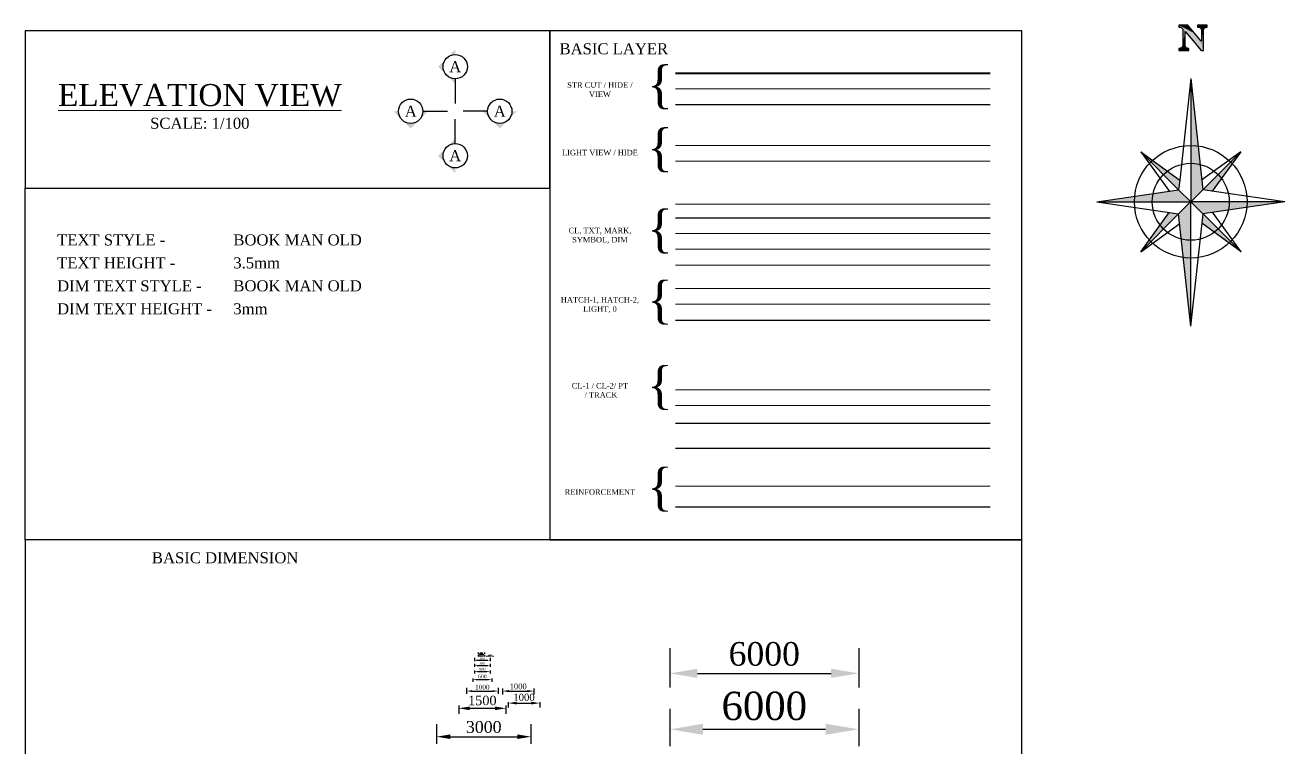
# Model space of a CAD drawing. Extents: x 937 to 40971, y -14535 to 27974.
# Drawn here: x 937 to 40971, y 5052 to 27974 of the extents above; entities that cross this region are included whole.
import ezdxf
from ezdxf.enums import TextEntityAlignment as Align

# ---------------------------------------------------------------- set-up
doc = ezdxf.new("R2010")
doc.units = 0
doc.linetypes.add('CENTER', pattern=[23, 20, -1.5, 0, -1.5])
doc.linetypes.add('DASHED2', pattern=[4.5, 3, -1.5])
doc.layers.get('0').update_dxf_attribs({"linetype": 'CONTINUOUS'})
doc.layers.get('Defpoints').update_dxf_attribs({"linetype": 'CONTINUOUS'})
for name, color, linetype, lineweight in [('C-L-2', 130, 'CENTER', 20), ('DIM', 255, 'CONTINUOUS', 15), ('HATCH-1', 8, 'CONTINUOUS', 9), ('LEADER', 10, 'CONTINUOUS', 5), ('LIGHT-HIDE', 153, 'DASHED2', 9), ('LIGHT-VIEW', 153, 'CONTINUOUS', 9), ('PT-CABLE', 241, 'CONTINUOUS', 18), ('REINF-DOTTED', 50, 'DASHED2', 20), ('REINFORCEMENT', 90, 'CONTINUOUS', 30), ('STR-CUT', 130, 'CONTINUOUS', 40), ('STR-HIDE', 50, 'DASHED2', 20), ('STR-VIEW', 90, 'CONTINUOUS', 30), ('SYMBOL', 153, 'CONTINUOUS', 25), ('TEXT', 7, 'CONTINUOUS', 20), ('TITLE-BLOCK', 7, 'CONTINUOUS', 25), ('TRACK', 7, 'CONTINUOUS', 25), ('℄ LINE', 10, 'CENTER', 5)]:
    doc.layers.add(name, color=color, linetype=linetype, lineweight=lineweight)
doc.layers.add('HATCH-2', color=7, linetype='CONTINUOUS', lineweight=9, true_color=0xa1a1a1)
doc.layers.add('XREFS', color=7, linetype='CONTINUOUS')
doc.styles.get("Standard").update_dxf_attribs({"font": 'BOOKOS.TTF'})
doc.dimstyles.new('DIM - 1', dxfattribs={"dimtxt": 3, "dimasz": 3.5, "dimexe": 1.8, "dimexo": 3, "dimgap": 0.9, "dimtad": 1, "dimdec": 0, "dimlfac": -1, "dimzin": 0, "dimdsep": 46, "dimtxsty": 'Standard', "dimcen": 0.09, "dimclrd": 10, "dimclre": 10, "dimclrt": 255, "dimadec": 0, "dimazin": 0, "dimtfac": 1, "dimtdec": 0, "dimtix": 1, "dimtmove": 2, "dimatfit": 3, "dimfxl": 1, "dimtolj": 1, "dimtzin": 0, "dimarcsym": 0})
doc.dimstyles.new('DIM - 10', dxfattribs={"dimscale": 10, "dimtxt": 3, "dimasz": 3.5, "dimexe": 1.8, "dimexo": 3, "dimgap": 0.9, "dimtad": 1, "dimdec": 0, "dimlfac": -1, "dimzin": 0, "dimdsep": 46, "dimtxsty": 'Standard', "dimcen": 0.09, "dimclrd": 10, "dimclre": 10, "dimclrt": 255, "dimadec": 0, "dimazin": 0, "dimtfac": 1, "dimtdec": 0, "dimtix": 1, "dimtmove": 2, "dimatfit": 3, "dimfxl": 1, "dimtolj": 1, "dimtzin": 0, "dimarcsym": 0})
doc.dimstyles.new('DIM - 100', dxfattribs={"dimscale": 100, "dimtxt": 3, "dimasz": 3.5, "dimexe": 1.8, "dimexo": 3, "dimgap": 0.9, "dimtad": 1, "dimdec": 0, "dimlfac": -1, "dimzin": 0, "dimdsep": 46, "dimtxsty": 'Standard', "dimcen": 0.09, "dimclrd": 10, "dimclre": 10, "dimclrt": 255, "dimadec": 0, "dimazin": 0, "dimtfac": 1, "dimtdec": 0, "dimtix": 1, "dimtmove": 2, "dimatfit": 3, "dimfxl": 1, "dimtolj": 1, "dimtzin": 0, "dimarcsym": 0})
doc.dimstyles.new('DIM - 125', dxfattribs={"dimscale": 125, "dimtxt": 3, "dimasz": 3.5, "dimexe": 1.8, "dimexo": 3, "dimgap": 0.9, "dimtad": 1, "dimdec": 0, "dimlfac": -1, "dimzin": 0, "dimdsep": 46, "dimtxsty": 'Standard', "dimcen": 0.09, "dimclrd": 10, "dimclre": 10, "dimclrt": 255, "dimadec": 0, "dimazin": 0, "dimtfac": 1, "dimtdec": 0, "dimtix": 1, "dimtmove": 2, "dimatfit": 3, "dimfxl": 1, "dimtolj": 1, "dimtzin": 0, "dimarcsym": 0})
doc.dimstyles.new('DIM - 15', dxfattribs={"dimscale": 15, "dimtxt": 3, "dimasz": 3.5, "dimexe": 1.8, "dimexo": 3, "dimgap": 0.9, "dimtad": 1, "dimdec": 0, "dimlfac": -1, "dimzin": 0, "dimdsep": 46, "dimtxsty": 'Standard', "dimcen": 0.09, "dimclrd": 10, "dimclre": 10, "dimclrt": 255, "dimadec": 0, "dimazin": 0, "dimtfac": 1, "dimtdec": 0, "dimtix": 1, "dimtmove": 2, "dimatfit": 3, "dimfxl": 1, "dimtolj": 1, "dimtzin": 0, "dimarcsym": 0})
doc.dimstyles.new('DIM - 20', dxfattribs={"dimscale": 20, "dimtxt": 3, "dimasz": 3.5, "dimexe": 1.8, "dimexo": 3, "dimgap": 0.9, "dimtad": 1, "dimdec": 0, "dimlfac": -1, "dimzin": 0, "dimdsep": 46, "dimtxsty": 'Standard', "dimcen": 0.09, "dimclrd": 10, "dimclre": 10, "dimclrt": 255, "dimadec": 0, "dimazin": 0, "dimtfac": 1, "dimtdec": 0, "dimtix": 1, "dimtmove": 2, "dimatfit": 3, "dimfxl": 1, "dimtolj": 1, "dimtzin": 0, "dimarcsym": 0})
doc.dimstyles.new('DIM - 25', dxfattribs={"dimscale": 25, "dimtxt": 3, "dimasz": 3.5, "dimexe": 1.8, "dimexo": 3, "dimgap": 0.9, "dimtad": 1, "dimdec": 0, "dimlfac": -1, "dimzin": 0, "dimdsep": 46, "dimtxsty": 'Standard', "dimcen": 0.09, "dimclrd": 10, "dimclre": 10, "dimclrt": 255, "dimadec": 0, "dimazin": 0, "dimtfac": 1, "dimtdec": 0, "dimtix": 1, "dimtmove": 2, "dimatfit": 3, "dimfxl": 1, "dimtolj": 1, "dimtzin": 0, "dimarcsym": 0})
doc.dimstyles.new('DIM - 250', dxfattribs={"dimscale": 250, "dimtxt": 3, "dimasz": 3.5, "dimexe": 1.8, "dimexo": 3, "dimgap": 0.9, "dimtad": 1, "dimdec": 0, "dimlfac": -1, "dimzin": 0, "dimdsep": 46, "dimtxsty": 'Standard', "dimcen": 0.09, "dimclrd": 10, "dimclre": 10, "dimclrt": 255, "dimadec": 0, "dimazin": 0, "dimtfac": 1, "dimtdec": 0, "dimtix": 1, "dimtmove": 2, "dimatfit": 3, "dimfxl": 1, "dimtolj": 1, "dimtzin": 0, "dimarcsym": 0})
doc.dimstyles.new('DIM - 30', dxfattribs={"dimscale": 30, "dimtxt": 3, "dimasz": 3.5, "dimexe": 1.8, "dimexo": 3, "dimgap": 0.9, "dimtad": 1, "dimdec": 0, "dimlfac": -1, "dimzin": 0, "dimdsep": 46, "dimtxsty": 'Standard', "dimcen": 0.09, "dimclrd": 10, "dimclre": 10, "dimclrt": 255, "dimadec": 0, "dimazin": 0, "dimtfac": 1, "dimtdec": 0, "dimtix": 1, "dimtmove": 2, "dimatfit": 3, "dimfxl": 1, "dimtolj": 1, "dimtzin": 0, "dimarcsym": 0})
doc.dimstyles.new('DIM - 300', dxfattribs={"dimscale": 300, "dimtxt": 3, "dimasz": 3.5, "dimexe": 1.8, "dimexo": 3, "dimgap": 0.9, "dimtad": 1, "dimdec": 0, "dimlfac": -1, "dimzin": 0, "dimdsep": 46, "dimtxsty": 'Standard', "dimcen": 0.09, "dimclrd": 10, "dimclre": 10, "dimclrt": 255, "dimadec": 0, "dimazin": 0, "dimtfac": 1, "dimtdec": 0, "dimtix": 1, "dimtmove": 2, "dimatfit": 3, "dimfxl": 1, "dimtolj": 1, "dimtzin": 0, "dimarcsym": 0})
doc.dimstyles.new('DIM - 40', dxfattribs={"dimscale": 40, "dimtxt": 3, "dimasz": 3.5, "dimexe": 1.8, "dimexo": 3, "dimgap": 0.9, "dimtad": 1, "dimdec": 0, "dimlfac": -1, "dimzin": 0, "dimdsep": 46, "dimtxsty": 'Standard', "dimcen": 0.09, "dimclrd": 10, "dimclre": 10, "dimclrt": 255, "dimadec": 0, "dimazin": 0, "dimtfac": 1, "dimtdec": 0, "dimtix": 1, "dimtmove": 2, "dimatfit": 3, "dimfxl": 1, "dimtolj": 1, "dimtzin": 0, "dimarcsym": 0})
doc.dimstyles.new('DIM - 5', dxfattribs={"dimscale": 5, "dimtxt": 3, "dimasz": 3.5, "dimexe": 1.8, "dimexo": 3, "dimgap": 0.9, "dimtad": 1, "dimdec": 0, "dimlfac": -1, "dimzin": 0, "dimdsep": 46, "dimtxsty": 'Standard', "dimcen": 0.09, "dimclrd": 10, "dimclre": 10, "dimclrt": 255, "dimadec": 0, "dimazin": 0, "dimtfac": 1, "dimtdec": 0, "dimtix": 1, "dimtmove": 2, "dimatfit": 3, "dimfxl": 1, "dimtolj": 1, "dimtzin": 0, "dimarcsym": 0})
doc.dimstyles.new('DIM - 50', dxfattribs={"dimscale": 50, "dimtxt": 3, "dimasz": 3.5, "dimexe": 1.8, "dimexo": 3, "dimgap": 0.9, "dimtad": 1, "dimdec": 0, "dimlfac": -1, "dimzin": 0, "dimdsep": 46, "dimtxsty": 'Standard', "dimcen": 0.09, "dimclrd": 10, "dimclre": 10, "dimclrt": 255, "dimadec": 0, "dimazin": 0, "dimtfac": 1, "dimtdec": 0, "dimtix": 1, "dimtmove": 2, "dimatfit": 3, "dimfxl": 1, "dimtolj": 1, "dimtzin": 0, "dimarcsym": 0})
doc.dimstyles.new('DIM - 60', dxfattribs={"dimscale": 60, "dimtxt": 3, "dimasz": 3.5, "dimexe": 1.8, "dimexo": 3, "dimgap": 0.9, "dimtad": 1, "dimdec": 0, "dimlfac": -1, "dimzin": 0, "dimdsep": 46, "dimtxsty": 'Standard', "dimcen": 0.09, "dimclrd": 10, "dimclre": 10, "dimclrt": 255, "dimadec": 0, "dimazin": 0, "dimtfac": 1, "dimtdec": 0, "dimtix": 1, "dimtmove": 2, "dimatfit": 3, "dimfxl": 1, "dimtolj": 1, "dimtzin": 0, "dimarcsym": 0})
doc.dimstyles.new('DIM - 75', dxfattribs={"dimscale": 75, "dimtxt": 3, "dimasz": 3.5, "dimexe": 1.8, "dimexo": 3, "dimgap": 0.9, "dimtad": 1, "dimdec": 0, "dimlfac": -1, "dimzin": 0, "dimdsep": 46, "dimtxsty": 'Standard', "dimcen": 0.09, "dimclrd": 10, "dimclre": 10, "dimclrt": 255, "dimadec": 0, "dimazin": 0, "dimtfac": 1, "dimtdec": 0, "dimtix": 1, "dimtmove": 2, "dimatfit": 3, "dimfxl": 1, "dimtolj": 1, "dimtzin": 0, "dimarcsym": 0})

# ---------------------------------------------------------------- blocks, each defined once
blk = doc.blocks.new('TItre_view')
at = {"layer": 'TEXT'}
for tag, height, p in [('$NO', 6, (0, 0)), ('$SCALE', 3, (0, -4.478168643261142))]:
    blk.add_attdef(tag, text='', height=height, dxfattribs=at).set_placement(p, align=Align.BOTTOM_CENTER)
blk = doc.blocks.new('$NORD SYML')
at = {"layer": 'SYMBOL', "color": 0}
for p, q in [((-0.151120091970646, 2.243830729468351), (-0.1511200919702527, 2.218838940468841)), ((-0.0392605977864867, 2.243830729469547), (-0.151120091970646, 2.243830729468351)), ((0.04610585830299838, 2.142393468235563), (-0.0392605977864867, 2.243830729469547)), ((0.2094795932289567, 2.243830729466792), (0.08437357999522001, 2.243830729466552)), ((0.08437357999522001, 2.243830729466552), (0.08437357999561312, 2.218838940467042)), ((0.2094795932293498, 2.218838940467282), (0.2094795932289567, 2.243830729466792)), ((-0.1511200919702527, 2.218838940468841), (-0.1231552184242685, 2.214428624765062)), ((-0.1231552184242685, 2.214428624765062), (-0.1010776866762991, 2.195317256703471)), ((-0.1010776866762991, 2.195317256703471), (-0.1010776866753724, 1.995382944702007)), ((-0.07311281313146348, 1.983622102816138), (-0.07311281313192283, 2.164445046756862)), ((-0.07311281313192283, 2.164445046756862), (-0.07016914223008142, 2.16444504675795)), ((-0.07016914223008142, 2.16444504675795), (0.02844383290163099, 2.045366522697047)), ((0.1314723143902646, 2.040956206996198), (0.04610585830299838, 2.142393468235563)), ((0.08437357999561312, 2.218838940467042), (0.1049792762935213, 2.217368835230399)), ((0.1049792762935213, 2.217368835230399), (0.1241131371417615, 2.208548203819193)), ((0.1241131371417615, 2.208548203819193), (0.134415985289673, 2.185026520055577)), ((0.134415985289673, 2.185026520055577), (0.1344159852894156, 2.040956206998396)), ((0.1623808588357314, 2.186496625290569), (0.1653245297347758, 2.196787361938861)), ((0.1623808588357302, 1.920407577693349), (0.1623808588357314, 2.186496625290569)), ((0.1653245297347758, 2.196787361938861), (0.1785710487818482, 2.211488414285942)), ((0.1785710487818482, 2.211488414285942), (0.2094795932293498, 2.218838940467282)), ((-0.1290425602230065, 1.951279787639322), (-0.1525919274203571, 1.948339577172934)), ((-0.1525919274203571, 1.948339577172934), (-0.1525919274194918, 1.923347788166934)), ((-0.1525919274194918, 1.923347788166934), (-0.02454224328660421, 1.923347788169372)), ((-0.1128523702744215, 1.958630313817273), (-0.1290425602230065, 1.951279787639322)), ((-0.1054931930263776, 1.971861260935001), (-0.1128523702744215, 1.958630313817273)), ((-0.1010776866753724, 1.995382944702007), (-0.1054931930263776, 1.971861260935001)), ((-0.06280996498355167, 1.960100419052523), (-0.07311281313146348, 1.983622102816138)), ((-0.04514793958734158, 1.951279787638083), (-0.06280996498355167, 1.960100419052523)), ((-0.02454224328968815, 1.948339577169992), (-0.04514793958734158, 1.951279787638083)), ((-0.02454224328660421, 1.923347788169372), (-0.02454224328968815, 1.948339577169992)), ((0.02844383290163099, 2.045366522697047), (0.128528643488064, 1.92628799863827)), ((0.128528643488064, 1.92628799863827), (0.1344159852894543, 1.920407577696295)), ((0.1344159852894156, 2.040956206998396), (0.1314723143902646, 2.040956206996198)), ((0.1344159852894543, 1.920407577696295), (0.1623808588357302, 1.920407577693349)), ((1.272493221904369e-12, 1.564787786019764), (-0.1405810750530255, 0.2758634997174564)), ((1.272493221904369e-12, 1.564787786019764), (0.1539028737574736, 0.1537219534107987)), ((1.272493221904369e-12, 1.564787786019764), (0, 0)), ((-0.6357007391154141, 0.6349534418697494), (-0.1379106996131785, 0.273926786169211)), ((-0.635700739122542, 0.6349534418600961), (-0.2702531983489188, 0.131544449202152)), ((-0.1539028737546674, 0.1537219534119384), (-0.635700739122542, 0.6349534418600961)), ((0.6357007391190955, 0.6349534418684243), (0.1379106996166467, 0.2739267861659094)), ((0.1539028737574736, 0.1537219534107987), (0.6357007391276397, 0.634953441858606)), ((0.6357007391276397, 0.634953441858606), (0.2735361996101726, 0.1360668283969854)), ((-0.1405810750530255, 0.2758634997174564), (-0.1539028737573581, 0.1537219534130475)), ((-1.195541974464376, -1.222133505507373e-13), (-0.1539028737573581, 0.1537219534130475)), ((-1.195541974464376, -1.222133505507373e-13), (0, 0)), ((-0.9603777145187313, 2.451194802688406e-12), (0, 0)), ((1.27267085758831e-12, 0.005029084429774854), (-0.1555756189180462, -0.1534750947322539)), ((0, 0), (-0.1539028737573581, 0.1537219534130475)), ((0, 0), (0.1539028737574736, 0.1537219534107987)), ((1.195541974461685, 1.231015289704374e-12), (0, 0)), ((0, 0), (0.1539028737573579, -0.1537219534130479)), ((5.432987393305666e-13, -1.579877571055033), (0, 0)), ((1.195541974461685, 1.231015289704374e-12), (0.1539028737574736, 0.1537219534107987)), ((-1.195541974461685, -1.231370561072254e-12), (-0.1539028737596921, -0.1537219534161803)), ((-0.6357007391249492, -0.6349534418597156), (-0.2735361996074819, -0.1360668283980953)), ((-0.1539028737547828, -0.1537219534119084), (-0.6357007391249492, -0.6349534418597156)), ((5.432987393305666e-13, -1.579877571055033), (-0.1555756189180462, -0.1534750947322539)), ((5.432987393305666e-13, -1.579877571055033), (0.155575618916497, -0.1534750947352078)), ((1.195541974462157, -5.259437330096261e-12), (0.1539028737573579, -0.1537219534130479)), ((0.1594284971858411, -0.1537219534167971), (0.6412263625537157, -0.6349534418649551)), ((0.6412263625537157, -0.6349534418649551), (0.275778821782311, -0.1315444492016296)), ((-0.635700739116405, -0.6349534418695342), (-0.1379106996161747, -0.2739267861724006)), ((0.6412263625465877, -0.6349534418746084), (0.1425113020571749, -0.2732559064695689))]:
    blk.add_line(p, q, dxfattribs=at)
for major_axis, ratio, start_param, end_param in [((0.7426294397621487, -3.813416752279383e-09), 0.9988244511510356, 5.137484659911706e-09, 6.283185312317071), ((0.7160256095561932, -2.339814000994059e-09), 0.998824451151118, 3.267947690233086e-09, 6.283185310447534), ((0.5165572934167186, -7.652165633188095e-10), 0.9988244511432299, 1.474100175258286e-09, 6.283185308653686)]:
    blk.add_ellipse((0, 0), major_axis=major_axis, ratio=ratio, start_param=start_param, end_param=end_param, dxfattribs=at)
blk.add_ellipse((0, 0), major_axis=(0.4899534632107636, -4.191986792317943e-10), ratio=0.9988244511451898, dxfattribs=at)
for points in [[(-0.151120091970646, 2.243830729468351), (-0.1511200919702527, 2.218838940468841), (-0.151120091970646, 2.243830729468351)], [(-0.1511200919702527, 2.218838940468841), (-0.1231552184242685, 2.214428624765062), (-0.151120091970646, 2.243830729468351)], [(-0.1231552184242685, 2.214428624765062), (-0.1010776866762991, 2.195317256703471), (-0.151120091970646, 2.243830729468351)], [(-0.0392605977864867, 2.243830729469547), (-0.151120091970646, 2.243830729468351), (0.04610585830299838, 2.142393468235563)], [(0.04610585830299838, 2.142393468235563), (-0.151120091970646, 2.243830729468351), (0.1314723143902646, 2.040956206996198)], [(0.1314723143902646, 2.040956206996198), (-0.151120091970646, 2.243830729468351), (-0.1010776866762991, 2.195317256703471)], [(0.1049792762935213, 2.217368835230399), (0.1241131371417615, 2.208548203819193), (0.08437357999522001, 2.243830729466552)], [(0.08437357999561312, 2.218838940467042), (0.1049792762935213, 2.217368835230399), (0.08437357999522001, 2.243830729466552)], [(0.1785710487818482, 2.211488414285942), (0.08437357999522001, 2.243830729466552), (0.1653245297347758, 2.196787361938861)], [(0.08437357999522001, 2.243830729466552), (0.1241131371417615, 2.208548203819193), (0.1653245297347758, 2.196787361938861)], [(0.2094795932289567, 2.243830729466792), (0.08437357999522001, 2.243830729466552), (0.1785710487818482, 2.211488414285942)], [(0.2094795932293498, 2.218838940467282), (0.2094795932289567, 2.243830729466792), (0.1785710487818482, 2.211488414285942)], [(-0.07311281313192283, 2.164445046756862), (-0.07016914223008142, 2.16444504675795), (-0.1010776866762991, 2.195317256703471)], [(-0.07016914223008142, 2.16444504675795), (0.1314723143902646, 2.040956206996198), (-0.1010776866762991, 2.195317256703471)], [(-0.1010776866753724, 1.995382944702007), (-0.07311281313192283, 2.164445046756862), (-0.1010776866762991, 2.195317256703471)], [(-0.07311281313146348, 1.983622102816138), (-0.07311281313192283, 2.164445046756862), (-0.1010776866753724, 1.995382944702007)], [(0.02844383290163099, 2.045366522697047), (0.128528643488064, 1.92628799863827), (-0.07016914223008142, 2.16444504675795)], [(0.128528643488064, 1.92628799863827), (0.1344159852894543, 1.920407577696295), (-0.07016914223008142, 2.16444504675795)], [(0.1344159852894543, 1.920407577696295), (0.1623808588357302, 1.920407577693349), (-0.07016914223008142, 2.16444504675795)], [(0.1623808588357302, 1.920407577693349), (0.1314723143902646, 2.040956206996198), (-0.07016914223008142, 2.16444504675795)], [(0.1241131371417615, 2.208548203819193), (0.134415985289673, 2.185026520055577), (0.1653245297347758, 2.196787361938861)], [(0.1653245297347758, 2.196787361938861), (0.134415985289673, 2.185026520055577), (0.1623808588357314, 2.186496625290569)], [(0.134415985289673, 2.185026520055577), (0.1344159852894156, 2.040956206998396), (0.1623808588357314, 2.186496625290569)], [(0.1623808588357314, 2.186496625290569), (0.1344159852894156, 2.040956206998396), (0.1623808588357302, 1.920407577693349)], [(-0.1525919274203571, 1.948339577172934), (-0.1525919274194918, 1.923347788166934), (-0.1290425602230065, 1.951279787639322)], [(-0.1525919274194918, 1.923347788166934), (-0.02454224328660421, 1.923347788169372), (-0.1290425602230065, 1.951279787639322)], [(-0.04514793958734158, 1.951279787638083), (-0.06280996498355167, 1.960100419052523), (-0.1290425602230065, 1.951279787639322)], [(-0.1290425602230065, 1.951279787639322), (-0.06280996498355167, 1.960100419052523), (-0.1128523702744215, 1.958630313817273)], [(-0.02454224328968815, 1.948339577169992), (-0.04514793958734158, 1.951279787638083), (-0.1290425602230065, 1.951279787639322)], [(-0.02454224328660421, 1.923347788169372), (-0.02454224328968815, 1.948339577169992), (-0.1290425602230065, 1.951279787639322)], [(-0.06280996498355167, 1.960100419052523), (-0.07311281313146348, 1.983622102816138), (-0.1128523702744215, 1.958630313817273)], [(-0.1128523702744215, 1.958630313817273), (-0.07311281313146348, 1.983622102816138), (-0.1054931930263776, 1.971861260935001)], [(-0.1054931930263776, 1.971861260935001), (-0.07311281313146348, 1.983622102816138), (-0.1010776866753724, 1.995382944702007)], [(0.1344159852894156, 2.040956206998396), (0.1314723143902646, 2.040956206996198), (0.1623808588357302, 1.920407577693349)], [(1.272493221904369e-12, 1.564787786019764), (1.27267085758831e-12, 0.005029084429774854), (0.1539028737574736, 0.1537219534107987)], [(-0.635700739122542, 0.6349534418600961), (-0.1539028738504001, 0.1537219535080698), (-0.1405810750530255, 0.2758634997174564)], [(0.6357007391811693, 0.63495344191209), (0.1539028737574736, 0.1537219534107987), (0.2735361996101726, 0.1360668283969854)], [(-1.195541974485429, 2.261302256556519e-12), (-0.004936165889497256, -9.061196237780677e-13), (-0.1539028737573581, 0.1537219534130475)], [(1.730349197259784e-12, -0.005421797538947714), (0.155575618916497, -0.1534750947352078), (1.195541974461685, 1.231015289704374e-12)], [(-0.2735361996101727, -0.1360668283969859), (-0.6357007391806974, -0.6349534419185808), (-0.1553870119278583, -0.1552043469103179)], [(0.002762811716589919, -0.002759563899367201), (-0.1539028737547828, -0.1537219534119084), (5.432987393305666e-13, -1.579877571055033)], [(0.155575618916497, -0.1534750947352078), (0.1425113020571749, -0.2732559064695689), (0.6412263626071995, -0.6349534419184845)]]:
    blk.add_solid(points, dxfattribs=at)
blk = doc.blocks.new('*U4')
at = {"layer": 'SYMBOL'}
h = blk.add_hatch(color=256, dxfattribs=at)
h.paths.add_polyline_path([(1.053026760521485, 546.0305723850979), (1.05302676052131, 388.0524565716332, 0.1750673401534621), (-246.2534501217048, 298.724095502894)])
h.paths.add_polyline_path([(-296.6180419818299, 248.3595036428144, 0.3829495884590686), (-276.8740039652915, -268.2518641457805), (-545.0517068678892, -0.0741612431950986)])
h.paths.add_polyline_path([(1.053026760520451, -385.9464030505915), (1.053026760520273, -546.1788948715803), (-268.251864145765, -276.87400396528, 0.1948210613601604)])
blk.add_line((1.05302676052131, 387.7680267605247), (1.053026760522172, 1164.915295898802), dxfattribs=at)
blk.add_circle((4.03896783473158e-28, 7.174648137343065e-43), 386.715, dxfattribs=at)
at = {"layer": 'TEXT', "flags": 8}
blk.add_attdef('SECTION', text='', height=350, rotation=359.9999999999998, dxfattribs=at).set_placement((3.410605131648481e-13, -2.557953848736361e-13), align=Align.MIDDLE_CENTER)
blk = doc.blocks.new('*U5')
at = {"layer": 'SYMBOL'}
h = blk.add_hatch(color=256, dxfattribs=at)
h.paths.add_polyline_path([(1.053026760521176, -546.0305723850979), (1.05302676052109, -388.0524565716332, -0.1750673401534621), (-246.253450121705, -298.7240955028939)])
h.paths.add_polyline_path([(-296.6180419818301, -248.3595036428143, -0.3829495884590686), (-276.8740039652914, 268.2518641457807), (-545.0517068678892, 0.0741612431954074)])
h.paths.add_polyline_path([(1.05302676052067, 385.9464030505915), (1.053026760520582, 546.1788948715803), (-268.2518641457648, 276.8740039652801, -0.1948210613601604)])
blk.add_line((1.05302676052109, -387.7680267605247), (1.053026760521512, -1164.915295898802), dxfattribs=at)
blk.add_circle((2.669871217819286e-57, -1.61429583090219e-42), 386.715, dxfattribs=at)
at = {"layer": 'TEXT', "flags": 8}
blk.add_attdef('SECTION', text='', height=350, dxfattribs=at).set_placement((1.003584229390356, -2.842170943040401e-13), align=Align.MIDDLE_CENTER)
blk = doc.blocks.new('*U6')
at = {"layer": 'SYMBOL'}
h = blk.add_hatch(color=256, dxfattribs=at)
h.paths.add_polyline_path([(546.0305723850979, 1.053026760521297), (388.0524565716332, 1.053026760521176, -0.1750673401534621), (298.7240955028939, -246.2534501217049)])
h.paths.add_polyline_path([(248.3595036428143, -296.61804198183, -0.3829495884590686), (-268.2518641457806, -276.8740039652914), (-0.07416124319528637, -545.0517068678892)])
h.paths.add_polyline_path([(-385.9464030505915, 1.053026760520584), (-546.1788948715803, 1.053026760520461), (-276.8740039652801, -268.2518641457648, -0.1948210613601604)])
blk.add_line((387.7680267605247, 1.053026760521176), (1164.915295898802, 1.053026760521771), dxfattribs=at)
blk.add_circle((1.61429583090219e-42, 3.028316897824088e-57), 386.715, dxfattribs=at)
at = {"layer": 'TEXT', "flags": 8}
blk.add_attdef('SECTION', text='', height=350, dxfattribs=at).set_placement((1.003584229390356, -2.842170943040401e-13), align=Align.MIDDLE_CENTER)
blk = doc.blocks.new('*U7')
at = {"layer": 'SYMBOL'}
h = blk.add_hatch(color=256, dxfattribs=at)
h.paths.add_polyline_path([(-546.0305723850979, 1.053026760521013), (-388.0524565716332, 1.053026760520974, 0.1750673401534621), (-298.7240955028938, -246.2534501217051)])
h.paths.add_polyline_path([(-248.3595036428142, -296.6180419818302, 0.3829495884590686), (268.2518641457808, -276.8740039652913), (0.07416124319557023, -545.0517068678892)])
h.paths.add_polyline_path([(385.9464030505915, 1.053026760520785), (546.1788948715803, 1.053026760520745), (276.8740039652802, -268.2518641457647, 0.1948210613601604)])
blk.add_line((-387.7680267605247, 1.053026760520974), (-1164.915295898802, 1.053026760521165), dxfattribs=at)
blk.add_circle((-2.022491328075974e-42, -4.03896783473158e-28), 386.715, dxfattribs=at)
at = {"layer": 'TEXT', "flags": 8}
blk.add_attdef('SECTION', text='', height=350, dxfattribs=at).set_placement((1.003584229390299, 3.126388037344441e-13), align=Align.MIDDLE_CENTER)
blk = doc.blocks.new('*D8')
at = {"layer": 'Defpoints', "color": 0, "transparency": 16777216}
for p in [(15384.54509312252, 8043.984999470136), (15484.84963016503, 8043.984999470136), (15484.84963016503, 8036.417004664618)]:
    blk.add_point(p, dxfattribs=at)
at = {"layer": 'DIM', "color": 10, "lineweight": -2, "transparency": 16777216}
for p, q in [((15384.54509312252, 8040.984999470136), (15384.54509312252, 8034.617004664618)), ((15388.04509312252, 8036.417004664618), (15481.34963016503, 8036.417004664618)), ((15484.84963016503, 8040.984999470136), (15484.84963016503, 8034.617004664618))]:
    blk.add_line(p, q, dxfattribs=at)
at = {"layer": 'DIM', "color": 10, "transparency": 16777216}
for points in [[(15388.04509312252, 8037.000337997951), (15388.04509312252, 8035.833671331285), (15384.54509312252, 8036.417004664618)], [(15481.34963016503, 8037.000337997951), (15481.34963016503, 8035.833671331285), (15484.84963016503, 8036.417004664618)]]:
    blk.add_solid(points, dxfattribs=at)
at = {"layer": 'DIM', "color": 255, "transparency": 16777216, "insert": (15434.69736164378, 8038.868617567843), "char_height": 3, "attachment_point": 5}
blk.add_mtext('\\A1;100', dxfattribs=at)
blk = doc.blocks.new('*D9')
at = {"layer": 'Defpoints', "color": 0, "transparency": 16777216}
for p in [(15334.69736164378, 8061.794633747151), (15534.69736164378, 8061.794633747151), (15534.69736164378, 7998.654622591261)]:
    blk.add_point(p, dxfattribs=at)
at = {"layer": 'DIM', "color": 10, "lineweight": -2, "transparency": 16777216}
for p, q in [((15334.69736164378, 8046.794633747151), (15334.69736164378, 7989.654622591261)), ((15534.69736164378, 8046.794633747151), (15534.69736164378, 7989.654622591261)), ((15352.19736164378, 7998.654622591261), (15517.19736164378, 7998.654622591261))]:
    blk.add_line(p, q, dxfattribs=at)
at = {"layer": 'DIM', "color": 10, "transparency": 16777216}
for points in [[(15352.19736164378, 8001.571289257928), (15352.19736164378, 7995.737955924594), (15334.69736164378, 7998.654622591261)], [(15517.19736164378, 8001.571289257928), (15517.19736164378, 7995.737955924594), (15534.69736164378, 7998.654622591261)]]:
    blk.add_solid(points, dxfattribs=at)
at = {"layer": 'DIM', "color": 255, "transparency": 16777216, "insert": (15434.69736164378, 8011.04709570954), "char_height": 15, "attachment_point": 5}
blk.add_mtext('\\A1;200', dxfattribs=at)
blk = doc.blocks.new('*D10')
at = {"layer": 'Defpoints', "color": 0, "transparency": 16777216}
for p in [(15334.69736164378, 7989.654622591261), (15534.69736164378, 7989.654622591261), (15534.69736164378, 7938.135434794283)]:
    blk.add_point(p, dxfattribs=at)
at = {"layer": 'DIM', "color": 10, "lineweight": -2, "transparency": 16777216}
for p, q in [((15334.69736164378, 7959.654622591261), (15334.69736164378, 7920.135434794283)), ((15369.69736164378, 7938.135434794283), (15499.69736164378, 7938.135434794283)), ((15534.69736164378, 7959.654622591261), (15534.69736164378, 7920.135434794283))]:
    blk.add_line(p, q, dxfattribs=at)
at = {"layer": 'DIM', "color": 10, "transparency": 16777216}
for points in [[(15369.69736164378, 7943.968768127616), (15369.69736164378, 7932.30210146095), (15334.69736164378, 7938.135434794283)], [(15499.69736164378, 7943.968768127616), (15499.69736164378, 7932.30210146095), (15534.69736164378, 7938.135434794283)]]:
    blk.add_solid(points, dxfattribs=at)
at = {"layer": 'DIM', "color": 255, "transparency": 16777216, "insert": (15434.69736164378, 7962.920381030843), "char_height": 30, "attachment_point": 5}
blk.add_mtext('\\A1;200', dxfattribs=at)
blk = doc.blocks.new('*D11')
at = {"layer": 'Defpoints', "color": 0, "transparency": 16777216}
for p in [(15215.732096033, 7932.491366345348), (15715.732096033, 7932.491366345348), (15715.732096033, 7803.693396852905)]:
    blk.add_point(p, dxfattribs=at)
at = {"layer": 'DIM', "color": 10, "lineweight": -2, "transparency": 16777216}
for p, q in [((15215.732096033, 7872.491366345348), (15215.732096033, 7767.693396852905)), ((15285.732096033, 7803.693396852905), (15645.732096033, 7803.693396852905)), ((15715.732096033, 7872.491366345348), (15715.732096033, 7767.693396852905))]:
    blk.add_line(p, q, dxfattribs=at)
at = {"layer": 'DIM', "color": 10, "transparency": 16777216}
for points in [[(15285.732096033, 7815.360063519572), (15285.732096033, 7792.026730186238), (15215.732096033, 7803.693396852905)], [(15645.732096033, 7815.360063519572), (15645.732096033, 7792.026730186238), (15715.732096033, 7803.693396852905)]]:
    blk.add_solid(points, dxfattribs=at)
at = {"layer": 'DIM', "color": 255, "transparency": 16777216, "insert": (15465.732096033, 7853.263289326023), "char_height": 60, "attachment_point": 5}
blk.add_mtext('\\A1;500', dxfattribs=at)
blk = doc.blocks.new('*D12')
at = {"layer": 'Defpoints', "color": 0, "transparency": 16777216}
for p in [(15215.732096033, 7762.444572999098), (15715.732096033, 7762.444572999098), (15715.732096033, 7633.646603506655)]:
    blk.add_point(p, dxfattribs=at)
at = {"layer": 'DIM', "color": 10, "lineweight": -2, "transparency": 16777216}
for p, q in [((15215.732096033, 7687.444572999098), (15215.732096033, 7588.646603506655)), ((15303.232096033, 7633.646603506655), (15628.232096033, 7633.646603506655)), ((15715.732096033, 7687.444572999098), (15715.732096033, 7588.646603506655))]:
    blk.add_line(p, q, dxfattribs=at)
at = {"layer": 'DIM', "color": 10, "transparency": 16777216}
for points in [[(15303.232096033, 7648.229936839988), (15303.232096033, 7619.063270173322), (15215.732096033, 7633.646603506655)], [(15628.232096033, 7648.229936839988), (15628.232096033, 7619.063270173322), (15715.732096033, 7633.646603506655)]]:
    blk.add_solid(points, dxfattribs=at)
at = {"layer": 'DIM', "color": 255, "transparency": 16777216, "insert": (15465.732096033, 7695.608969098053), "char_height": 75, "attachment_point": 5}
blk.add_mtext('\\A1;500', dxfattribs=at)
blk = doc.blocks.new('*D13')
at = {"layer": 'Defpoints', "color": 0, "transparency": 16777216}
for p in [(15215.732096033, 7567.308962716634), (15715.732096033, 7567.308962716634), (15715.732096033, 7438.51099322419)]:
    blk.add_point(p, dxfattribs=at)
at = {"layer": 'DIM', "color": 10, "lineweight": -2, "transparency": 16777216}
for p, q in [((15215.732096033, 7477.308962716634), (15215.732096033, 7384.51099322419)), ((15320.732096033, 7438.51099322419), (15610.732096033, 7438.51099322419)), ((15715.732096033, 7477.308962716634), (15715.732096033, 7384.51099322419))]:
    blk.add_line(p, q, dxfattribs=at)
at = {"layer": 'DIM', "color": 10, "transparency": 16777216}
for points in [[(15320.732096033, 7456.01099322419), (15320.732096033, 7421.01099322419), (15215.732096033, 7438.51099322419)], [(15610.732096033, 7456.01099322419), (15610.732096033, 7421.01099322419), (15715.732096033, 7438.51099322419)]]:
    blk.add_solid(points, dxfattribs=at)
at = {"layer": 'DIM', "color": 255, "transparency": 16777216, "insert": (15465.732096033, 7512.865831933867), "char_height": 90, "attachment_point": 5}
blk.add_mtext('\\A1;500', dxfattribs=at)
blk = doc.blocks.new('*D14')
at = {"layer": 'Defpoints', "color": 0, "transparency": 16777216}
for p in [(15166.39470359339, 7339.671911500776), (15766.39470359339, 7339.671911500776), (15766.39470359339, 7185.114348109844)]:
    blk.add_point(p, dxfattribs=at)
at = {"layer": 'DIM', "color": 10, "lineweight": -2, "transparency": 16777216}
for p, q in [((15166.39470359339, 7219.671911500776), (15166.39470359339, 7113.114348109844)), ((15766.39470359339, 7219.671911500776), (15766.39470359339, 7113.114348109844)), ((15306.39470359339, 7185.114348109844), (15626.39470359339, 7185.114348109844))]:
    blk.add_line(p, q, dxfattribs=at)
at = {"layer": 'DIM', "color": 10, "transparency": 16777216}
for points in [[(15306.39470359339, 7208.447681443177), (15306.39470359339, 7161.781014776511), (15166.39470359339, 7185.114348109844)], [(15626.39470359339, 7208.447681443177), (15626.39470359339, 7161.781014776511), (15766.39470359339, 7185.114348109844)]]:
    blk.add_solid(points, dxfattribs=at)
at = {"layer": 'DIM', "color": 255, "transparency": 16777216, "insert": (15466.39470359339, 7283.264885744253), "char_height": 120, "attachment_point": 5}
blk.add_mtext('\\A1;600', dxfattribs=at)
blk = doc.blocks.new('*D15')
at = {"layer": 'Defpoints', "color": 0, "transparency": 16777216}
for p in [(14965.732096033, 7079.001679335342), (15965.732096033, 7079.001679335342), (15965.732096033, 6821.405740350456)]:
    blk.add_point(p, dxfattribs=at)
at = {"layer": 'DIM', "color": 10, "lineweight": -2, "transparency": 16777216}
for p, q in [((14965.732096033, 6929.001679335342), (14965.732096033, 6731.405740350456)), ((15140.732096033, 6821.405740350456), (15790.732096033, 6821.405740350456)), ((15965.732096033, 6929.001679335342), (15965.732096033, 6731.405740350456))]:
    blk.add_line(p, q, dxfattribs=at)
at = {"layer": 'DIM', "color": 10, "transparency": 16777216}
for points in [[(15140.732096033, 6850.572407017123), (15140.732096033, 6792.239073683789), (14965.732096033, 6821.405740350456)], [(15790.732096033, 6850.572407017123), (15790.732096033, 6792.239073683789), (15965.732096033, 6821.405740350456)]]:
    blk.add_solid(points, dxfattribs=at)
at = {"layer": 'DIM', "color": 255, "transparency": 16777216, "insert": (15465.732096033, 6943.986385511746), "char_height": 150, "attachment_point": 5}
blk.add_mtext('\\A1;1000', dxfattribs=at)
blk = doc.blocks.new('*D16')
at = {"layer": 'Defpoints', "color": 0, "transparency": 16777216}
for p in [(14715.732096033, 6660.177580100804), (16215.732096033, 6660.177580100804), (16215.732096033, 6273.783671623474)]:
    blk.add_point(p, dxfattribs=at)
at = {"layer": 'DIM', "color": 10, "lineweight": -2, "transparency": 16777216}
for p, q in [((14715.732096033, 6360.177580100804), (14715.732096033, 6093.783671623474)), ((15065.732096033, 6273.783671623474), (15865.732096033, 6273.783671623474)), ((16215.732096033, 6360.177580100804), (16215.732096033, 6093.783671623474))]:
    blk.add_line(p, q, dxfattribs=at)
at = {"layer": 'DIM', "color": 10, "transparency": 16777216}
for points in [[(15065.732096033, 6332.117004956807), (15065.732096033, 6215.450338290141), (14715.732096033, 6273.783671623474)], [(15865.732096033, 6332.117004956807), (15865.732096033, 6215.450338290141), (16215.732096033, 6273.783671623474)]]:
    blk.add_solid(points, dxfattribs=at)
at = {"layer": 'DIM', "color": 255, "transparency": 16777216, "insert": (15465.732096033, 6521.633133989066), "char_height": 300, "attachment_point": 5}
blk.add_mtext('\\A1;1500', dxfattribs=at)
blk = doc.blocks.new('*D17')
at = {"layer": 'Defpoints', "color": 0, "transparency": 16777216}
for p in [(14011.13677027106, 6144.713072317216), (17011.13677027106, 6144.713072317216), (17011.13677027106, 5371.925255362556)]:
    blk.add_point(p, dxfattribs=at)
at = {"layer": 'DIM', "color": 10, "lineweight": -2, "transparency": 16777216}
for p, q in [((14011.13677027106, 5769.713072317216), (14011.13677027106, 5146.925255362556)), ((17011.13677027106, 5769.713072317216), (17011.13677027106, 5146.925255362556)), ((14448.63677027106, 5371.925255362556), (16573.63677027106, 5371.925255362556))]:
    blk.add_line(p, q, dxfattribs=at)
at = {"layer": 'DIM', "color": 10, "transparency": 16777216}
for points in [[(14448.63677027106, 5444.841922029223), (14448.63677027106, 5299.008588695889), (14011.13677027106, 5371.925255362556)], [(16573.63677027106, 5444.841922029223), (16573.63677027106, 5299.008588695889), (17011.13677027106, 5371.925255362556)]]:
    blk.add_solid(points, dxfattribs=at)
at = {"layer": 'DIM', "color": 255, "transparency": 16777216, "insert": (15511.13677027106, 5678.376868265781), "char_height": 375, "attachment_point": 5}
blk.add_mtext('\\A1;3000', dxfattribs=at)
blk = doc.blocks.new('*D21')
at = {"layer": 'Defpoints', "color": 0, "transparency": 16777216}
for p in [(21427.56555279528, 8930.140245161936), (27427.56555279528, 8930.140245161936), (27427.56555279528, 7384.564611252616)]:
    blk.add_point(p, dxfattribs=at)
at = {"layer": 'DIM', "color": 10, "lineweight": -2, "transparency": 16777216}
for p, q in [((21427.56555279528, 8180.140245161936), (21427.56555279528, 6934.564611252616)), ((27427.56555279528, 8180.140245161936), (27427.56555279528, 6934.564611252616)), ((22302.56555279528, 7384.564611252616), (26552.56555279528, 7384.564611252616))]:
    blk.add_line(p, q, dxfattribs=at)
at = {"layer": 'DIM', "color": 10, "transparency": 16777216}
for points in [[(22302.56555279528, 7530.397944585949), (22302.56555279528, 7238.731277919283), (21427.56555279528, 7384.564611252616)], [(26552.56555279528, 7530.397944585949), (26552.56555279528, 7238.731277919283), (27427.56555279528, 7384.564611252616)]]:
    blk.add_solid(points, dxfattribs=at)
at = {"layer": 'DIM', "color": 255, "transparency": 16777216, "insert": (24427.56555279528, 7998.005471467669), "char_height": 750, "attachment_point": 5}
blk.add_mtext('\\A1;6000', dxfattribs=at)
blk = doc.blocks.new('*D22')
at = {"layer": 'Defpoints', "color": 0, "transparency": 16777216}
for p in [(21427.56555279528, 7153.630298802513), (27427.56555279528, 7153.630298802513), (27427.56555279528, 5608.054664893192)]:
    blk.add_point(p, dxfattribs=at)
at = {"layer": 'DIM', "color": 10, "lineweight": -2, "transparency": 16777216}
for p, q in [((21427.56555279528, 6253.630298802513), (21427.56555279528, 5068.054664893192)), ((27427.56555279528, 6253.630298802513), (27427.56555279528, 5068.054664893192)), ((22477.56555279528, 5608.054664893192), (26377.56555279528, 5608.054664893192))]:
    blk.add_line(p, q, dxfattribs=at)
at = {"layer": 'DIM', "color": 10, "transparency": 16777216}
for points in [[(22477.56555279528, 5783.054664893192), (22477.56555279528, 5433.054664893192), (21427.56555279528, 5608.054664893192)], [(26377.56555279528, 5783.054664893192), (26377.56555279528, 5433.054664893192), (27427.56555279528, 5608.054664893192)]]:
    blk.add_solid(points, dxfattribs=at)
at = {"layer": 'DIM', "color": 255, "transparency": 16777216, "insert": (24427.56555279528, 6344.183697151257), "char_height": 900, "attachment_point": 5}
blk.add_mtext('\\A1;6000', dxfattribs=at)
blk = doc.blocks.new('*D25')
at = {"layer": 'Defpoints', "color": 0, "transparency": 16777216}
for p in [(15604.35746431953, 7989.654622591261), (15804.35746431953, 7989.654622591261), (15804.35746431953, 7938.135434794283)]:
    blk.add_point(p, dxfattribs=at)
at = {"layer": 'DIM', "color": 10, "lineweight": -2, "transparency": 16777216}
for p, q in [((15604.35746431953, 7944.654622591261), (15604.35746431953, 7911.135434794283)), ((15656.85746431953, 7938.135434794283), (15751.85746431953, 7938.135434794283)), ((15804.35746431953, 7944.654622591261), (15804.35746431953, 7911.135434794283))]:
    blk.add_line(p, q, dxfattribs=at)
at = {"layer": 'DIM', "color": 10, "transparency": 16777216}
for points in [[(15656.85746431953, 7946.885434794283), (15656.85746431953, 7929.385434794283), (15604.35746431953, 7938.135434794283)], [(15751.85746431953, 7946.885434794283), (15751.85746431953, 7929.385434794283), (15804.35746431953, 7938.135434794283)]]:
    blk.add_solid(points, dxfattribs=at)
at = {"layer": 'DIM', "color": 255, "transparency": 16777216, "insert": (15704.35746431953, 7975.312854149122), "char_height": 45, "attachment_point": 5}
blk.add_mtext('\\A1;200', dxfattribs=at)
blk = doc.blocks.new('*D26')
at = {"layer": 'Defpoints', "color": 0, "transparency": 16777216}
for p in [(16104.99958883505, 7079.001679335342), (17104.99958883505, 7079.001679335342), (17104.99958883505, 6821.405740350456)]:
    blk.add_point(p, dxfattribs=at)
at = {"layer": 'DIM', "color": 10, "lineweight": -2, "transparency": 16777216}
for p, q in [((16104.99958883505, 6899.001679335342), (16104.99958883505, 6713.405740350456)), ((16314.99958883505, 6821.405740350456), (16894.99958883505, 6821.405740350456)), ((17104.99958883505, 6899.001679335342), (17104.99958883505, 6713.405740350456))]:
    blk.add_line(p, q, dxfattribs=at)
at = {"layer": 'DIM', "color": 10, "transparency": 16777216}
for points in [[(16314.99958883505, 6856.405740350456), (16314.99958883505, 6786.405740350456), (16104.99958883505, 6821.405740350456)], [(16894.99958883505, 6856.405740350456), (16894.99958883505, 6786.405740350456), (17104.99958883505, 6821.405740350456)]]:
    blk.add_solid(points, dxfattribs=at)
at = {"layer": 'DIM', "color": 255, "transparency": 16777216, "insert": (16604.99958883505, 6968.502514544004), "char_height": 180, "attachment_point": 5}
blk.add_mtext('\\A1;1000', dxfattribs=at)
blk = doc.blocks.new('*D27')
at = {"layer": 'Defpoints', "color": 0, "transparency": 16777216}
for p in [(16290.59923080751, 6696.531538372756), (17290.59923080751, 6696.531538372756), (17290.59923080751, 6438.935599387869)]:
    blk.add_point(p, dxfattribs=at)
at = {"layer": 'DIM', "color": 10, "lineweight": -2, "transparency": 16777216}
for p, q in [((16290.59923080751, 6471.531538372756), (16290.59923080751, 6303.935599387869)), ((16553.09923080751, 6438.935599387869), (17028.09923080751, 6438.935599387869)), ((17290.59923080751, 6471.531538372756), (17290.59923080751, 6303.935599387869))]:
    blk.add_line(p, q, dxfattribs=at)
at = {"layer": 'DIM', "color": 10, "transparency": 16777216}
for points in [[(16553.09923080751, 6482.685599387869), (16553.09923080751, 6395.185599387869), (16290.59923080751, 6438.935599387869)], [(17028.09923080751, 6482.685599387869), (17028.09923080751, 6395.185599387869), (17290.59923080751, 6438.935599387869)]]:
    blk.add_solid(points, dxfattribs=at)
at = {"layer": 'DIM', "color": 255, "transparency": 16777216, "insert": (16790.59923080751, 6622.806567129805), "char_height": 225, "attachment_point": 5}
blk.add_mtext('\\A1;1000', dxfattribs=at)

msp = doc.modelspace()

# ---------------------------------------------------------------- linework, layer by layer
msp.add_line((21610.41522320253, 18607.56297871373), (31610.41522320253, 18607.56297871373))
at = {"layer": 'C-L-2'}
msp.add_line((21610.41522320253, 16395.46460766955), (31610.41522320253, 16395.46460766955), dxfattribs=at)
at = {"layer": 'DIM'}
msp.add_line((21610.41522320253, 20355.03479061266), (31610.41522320253, 20355.03479061266), dxfattribs=at)
at = {"layer": 'HATCH-1'}
msp.add_line((21610.41522320253, 19607.56297871373), (31610.41522320253, 19607.56297871373), dxfattribs=at)
at = {"layer": 'HATCH-2'}
msp.add_line((21610.41522320253, 19107.56297871373), (31610.41522320253, 19107.56297871373), dxfattribs=at)
at = {"layer": 'LEADER'}
msp.add_line((21610.41522320253, 20855.03479061266), (31610.41522320253, 20855.03479061266), dxfattribs=at)
at = {"layer": 'LIGHT-HIDE'}
msp.add_line((21610.41522320253, 24155.03479061266), (31610.41522320253, 24155.03479061266), dxfattribs=at)
at = {"layer": 'LIGHT-VIEW'}
msp.add_line((21610.41522320253, 23655.03479061266), (31610.41522320253, 23655.03479061266), dxfattribs=at)
at = {"layer": 'PT-CABLE'}
msp.add_line((21610.41522320253, 15895.46460766955), (31610.41522320253, 15895.46460766955), dxfattribs=at)
at = {"layer": 'REINF-DOTTED'}
msp.add_line((21610.41522320253, 13328.90678549937), (31610.41522320253, 13328.90678549937), dxfattribs=at)
at = {"layer": 'REINFORCEMENT'}
msp.add_line((21610.41522320253, 12673.52430081941), (31610.41522320253, 12673.52430081941), dxfattribs=at)
at = {"layer": 'STR-CUT'}
msp.add_line((21610.41522320253, 26455.03479061266), (31610.41522320253, 26455.03479061266), dxfattribs=at)
at = {"layer": 'STR-HIDE'}
msp.add_line((21610.41522320253, 25955.03479061266), (31610.41522320253, 25955.03479061266), dxfattribs=at)
at = {"layer": 'STR-VIEW'}
msp.add_line((21610.41522320253, 25455.03479061266), (31610.41522320253, 25455.03479061266), dxfattribs=at)
at = {"layer": 'SYMBOL'}
msp.add_line((21610.41522320253, 21855.03479061266), (31610.41522320253, 21855.03479061266), dxfattribs=at)
at = {"layer": 'TEXT'}
msp.add_line((21610.41522320253, 21355.03479061266), (31610.41522320253, 21355.03479061266), dxfattribs=at)
at = {"layer": 'TITLE-BLOCK'}
msp.add_line((21610.41522320253, 14539.88160580439), (31610.41522320253, 14539.88160580439), dxfattribs=at)
at = {"layer": 'TRACK'}
msp.add_line((21610.41522320253, 15337.28341301387), (31610.41522320253, 15337.28341301387), dxfattribs=at)
at = {"layer": 'XREFS'}
for points in [[(937.1743493329559, 22795.08468707009), (17610.41522320253, 22795.08468707009), (17610.41522320253, 27795.08468707009), (937.1743493329559, 27795.08468707009)], [(17610.41522320253, 11626.36379175687), (32610.41522320253, 11626.36379175687), (32610.41522320253, 27795.08468707009), (17610.41522320253, 27795.08468707009)], [(937.1743493329559, 22795.08468707009), (17610.41522320253, 22795.08468707009), (17610.41522320253, 11626.36379175687), (937.1743493329559, 11626.36379175687)], [(937.1743493329541, -8373.636208243126), (32610.41522320253, -8373.636208243126), (32610.41522320253, 11626.36379175687), (937.1743493329541, 11626.36379175687)]]:
    msp.add_lwpolyline(points, close=True, dxfattribs=at)
at = {"layer": '℄ LINE'}
msp.add_line((21610.41522320253, 22290.57398698762), (31610.41522320253, 22290.57398698762), dxfattribs=at)

# ---------------------------------------------------------------- block references
ref = msp.add_blockref('*U5', (14604.3876107571, 26657.02585901676))
ref.add_attrib('SECTION', 'A', dxfattribs={"layer": 'TEXT', "height": 350}).set_placement((14605.3911949865, 26657.02585901677), align=Align.MIDDLE_CENTER)
ref = msp.add_blockref('*U6', (13190.52534161883, 25241.05753635744))
ref.add_attrib('SECTION', 'A', dxfattribs={"layer": 'TEXT', "height": 350}).set_placement((13191.52892584822, 25241.05753635744), align=Align.MIDDLE_CENTER)
ref = msp.add_blockref('*U7', (16020.35593341643, 25241.05753635744))
ref.add_attrib('SECTION', 'A', dxfattribs={"layer": 'TEXT', "height": 350}).set_placement((16021.35951764582, 25241.05753635743), align=Align.MIDDLE_CENTER)
ref = msp.add_blockref('*U4', (14604.3876107571, 23827.19526721916))
ref.add_attrib('SECTION', 'A', dxfattribs={"layer": 'TEXT', "height": 350, "rotation": 359.9999999999999}).set_placement((14604.3876107571, 23827.19526721916), align=Align.MIDDLE_CENTER)
at = {"layer": 'SYMBOL', "xscale": 2500, "yscale": 2500, "zscale": 2500}
msp.add_blockref('$NORD SYML', (37982.37946492634, 22364.59677626804), dxfattribs=at)
at = {"layer": 'TEXT'}
ref = msp.add_blockref('TItre_view', (6486.833932042784, 25196.35327622026), dxfattribs=dict(at, xscale=100, yscale=100, zscale=100))
ref.add_attrib('$SCALE', 'SCALE: 1/100', dxfattribs={"height": 350}).set_placement((6486.833932042784, 24578.53641189387), align=Align.BOTTOM_CENTER)
ref.add_attrib('$NO', '%%UELEVATION VIEW', dxfattribs={"height": 700}).set_placement((6486.833932042784, 25196.35327622026), align=Align.BOTTOM_CENTER)

# ---------------------------------------------------------------- texts
at = {"insert": (1952.902975720648, 21328.61767463524), "char_height": 350, "width": 10147.20036058769, "attachment_point": 1, "line_spacing_factor": 1.25}
msp.add_mtext('\\pxt16;TEXT STYLE -^IBOOK MAN OLD\\PTEXT HEIGHT - ^I3.5mm\\P\\pt11,16;DIM TEXT STYLE -^IBOOK MAN OLD\\PDIM TEXT HEIGHT - ^I3mm\\P\\P ', dxfattribs=at)
at = {"layer": 'TEXT'}
for s, p in [('BASIC LAYER', (17920.7792659183, 27050.09107079067)), ('BASIC DIMENSION', (4964.396519204391, 10881.37017547746))]:
    msp.add_text(s, height=350, dxfattribs=at).set_placement(p)
for p in [(21110.41522320253, 26100.03778017145, 2.226443029940128e-09), (21110.41522320253, 24100.03778017145, 2.226443029940128e-09), (21110.41522320253, 21519.34114908219, 2.226443029940128e-09), (21110.41522320253, 19259.05092292665, 2.226443029940128e-09), (21110.41522320253, 16546.95255188247, 2.226443029940128e-09), (21110.41522320253, 13318.52729037821, 2.226443029940128e-09)]:
    msp.add_text('{', height=1137.465, dxfattribs=at).set_placement(p, align=Align.MIDDLE_CENTER)
at = {"layer": 'TEXT', "char_height": 175, "attachment_point": 5}
for s, insert, width in [('STR CUT / HIDE / VIEW', (19203.80184204189, 25925.79335177203, 2.226443029940128e-09), 2443.305811539649), ('LIGHT VIEW / HIDE', (19203.80184204189, 23925.79335177203, 2.226443029940128e-09), 2443.305811539649), ('CL, TXT, MARK, SYMBOL, DIM', (19203.80184204189, 21285.36027154554, 2.226443029940128e-09), 3031.280677669572), ('HATCH-1, HATCH-2, LIGHT, 0', (19203.80184204189, 19084.80649452722, 2.226443029940128e-09), 2995.148294163235), ('CL-1 / CL-2/ PT\\P / TRACK', (19203.80184204189, 16372.70812348304, 2.226443029940128e-09), 2443.305811539649), ('REINFORCEMENT', (19203.80184204189, 13144.28286197878, 2.226443029940128e-09), 2443.305811539649)]:
    msp.add_mtext(s, dxfattribs=dict(at, insert=insert, width=width))

# ---------------------------------------------------------------- dimensions: what is measured, and where the dimension line sits
at = {"layer": 'DIM'}
for base, p1, p2, dimstyle, picture, middle in [((27427.56555279528, 7384.564611252616), (21427.56555279528, 8930.140245161936), (27427.56555279528, 8930.140245161936), 'DIM - 250', '*D21', (24427.56555279528, 7998.005471467669)), ((15534.69736164378, 7998.654622591261), (15334.69736164378, 8061.794633747151), (15534.69736164378, 8061.794633747151), 'DIM - 5', '*D9', (15434.69736164378, 8011.04709570954)), ((15715.732096033, 7803.693396852905), (15215.732096033, 7932.491366345348), (15715.732096033, 7932.491366345348), 'DIM - 20', '*D11', (15465.732096033, 7853.263289326023)), ((15715.732096033, 7633.646603506655), (15215.732096033, 7762.444572999098), (15715.732096033, 7762.444572999098), 'DIM - 25', '*D12', (15465.732096033, 7695.608969098053)), ((15534.69736164378, 7938.135434794283), (15334.69736164378, 7989.654622591261), (15534.69736164378, 7989.654622591261), 'DIM - 10', '*D10', (15434.69736164378, 7962.920381030843)), ((15804.35746431953, 7938.135434794283), (15604.35746431953, 7989.654622591261), (15804.35746431953, 7989.654622591261), 'DIM - 15', '*D25', (15704.35746431953, 7975.312854149122)), ((15766.39470359339, 7185.114348109844), (15166.39470359339, 7339.671911500776), (15766.39470359339, 7339.671911500776), 'DIM - 40', '*D14', (15466.39470359339, 7283.264885744253)), ((15715.732096033, 7438.51099322419), (15215.732096033, 7567.308962716634), (15715.732096033, 7567.308962716634), 'DIM - 30', '*D13', (15465.732096033, 7512.865831933867)), ((15965.732096033, 6821.405740350456), (14965.732096033, 7079.001679335342), (15965.732096033, 7079.001679335342), 'DIM - 50', '*D15', (15465.732096033, 6943.986385511746)), ((17104.99958883505, 6821.405740350456), (16104.99958883505, 7079.001679335342), (17104.99958883505, 7079.001679335342), 'DIM - 60', '*D26', (16604.99958883505, 6968.502514544004)), ((27427.56555279528, 5608.054664893192), (21427.56555279528, 7153.630298802513), (27427.56555279528, 7153.630298802513), 'DIM - 300', '*D22', (24427.56555279528, 6344.183697151257)), ((16215.732096033, 6273.783671623474), (14715.732096033, 6660.177580100804), (16215.732096033, 6660.177580100804), 'DIM - 100', '*D16', (15465.732096033, 6521.633133989066)), ((17290.59923080751, 6438.935599387869), (16290.59923080751, 6696.531538372756), (17290.59923080751, 6696.531538372756), 'DIM - 75', '*D27', (16790.59923080751, 6622.806567129805)), ((17011.13677027106, 5371.925255362556), (14011.13677027106, 6144.713072317216), (17011.13677027106, 6144.713072317216), 'DIM - 125', '*D17', (15511.13677027106, 5678.376868265781))]:
    dim = msp.add_linear_dim(base=base, p1=p1, p2=p2, dimstyle=dimstyle, dxfattribs=at)
    dim.commit()
    dim.dimension.update_dxf_attribs({"geometry": picture, "text_midpoint": middle})
dim = msp.add_linear_dim(base=(15484.84963016503, 8036.417004664618), p1=(15384.54509312252, 8043.984999470136), p2=(15484.84963016503, 8043.984999470136), dimstyle='DIM - 1', override={"dimtxsty": 'Standard'}, dxfattribs=at)
dim.commit()
dim.dimension.update_dxf_attribs({"geometry": '*D8', "text_midpoint": (15434.69736164378, 8038.868617567843)})

doc.saveas('drawing.dxf')
